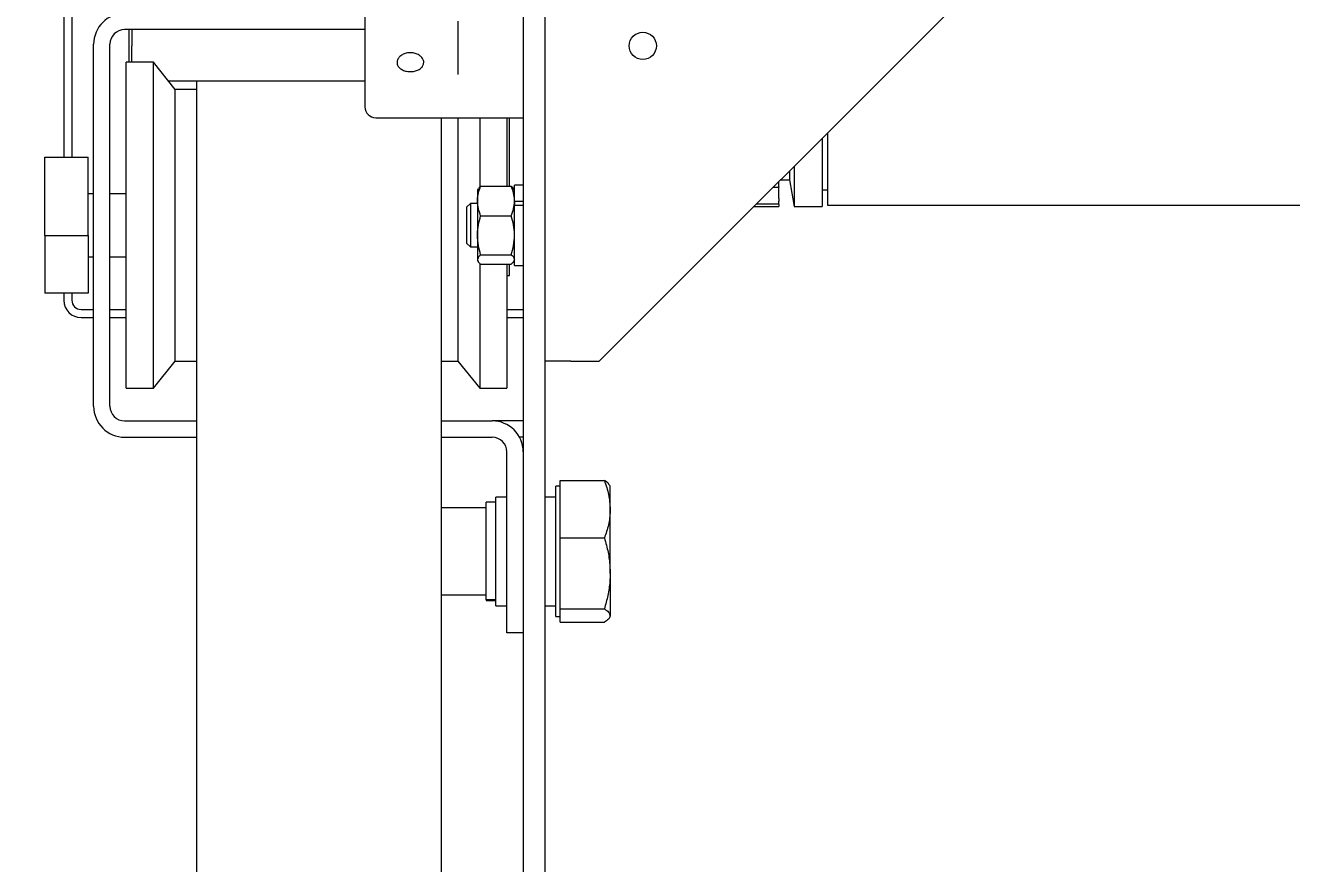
# Model space of a CAD drawing. Header units: inches. Extents: x -605 to 2991212, y -2872845 to 0.
# Drawn here: x 2404208.2 to 2404441.1, y -2718838.2 to -2718684 of the extents above; entities that cross this region are included whole.
import ezdxf

# ---------------------------------------------------------------- set-up
doc = ezdxf.new("R2010")
doc.units = ezdxf.units.IN
doc.header["$LTSCALE"] = 600
doc.header["$MEASUREMENT"] = 0
doc.layers.add('DIM', color=251, linetype='Continuous', lineweight=0)
doc.layers.add('PV_STEEL LINE', color=7, linetype='Continuous', lineweight=0)
doc.styles.add('DIM', font='geniso.shx', dxfattribs={"width": 0.85})
doc.dimstyles.new('ST-100', dxfattribs={"dimscale": 100, "dimtxt": 2.5, "dimasz": 2, "dimexe": 0.18, "dimexo": 0.0625, "dimgap": 0.2, "dimtad": 0, "dimdec": 0, "dimzin": 0, "dimdsep": 46, "dimtxsty": 'DIM', "dimblk": 'OPEN90', "dimcen": 0.09, "dimclrd": 256, "dimclrt": 7, "dimadec": 0, "dimazin": 0, "dimtfac": 1, "dimtdec": 0, "dimtofl": 0, "dimtmove": 0, "dimatfit": 3, "dimldrblk": 'OPEN90', "dimfxl": 1, "dimtolj": 1, "dimtzin": 0, "dimlwd": -1, "dimarcsym": 0})

# ---------------------------------------------------------------- blocks, each defined once
blk = doc.blocks.new('*U1330')
at = {"color": 7, "linetype": 'Continuous', "lineweight": 15}
for p, q in [((684442.08, -227652.88), (684442.08, -227785.38)), ((684443.58, -227652.88), (684443.58, -227785.38)), ((684526.58, -227656.58), (684526.58, -228079.88)), ((684530.58, -227656.58), (684530.58, -228079.88)), ((684540.58, -227822.88), (684660.58, -227702.88)), ((684497.48, -227761.88), (684453.28, -227761.88)), ((684454.08, -227761.88), (684454.08, -227767.88)), ((684454.58, -227761.88), (684454.58, -227764.88)), ((684514.58, -227760.3), (684514.58, -227770.13)), ((684447.58, -227831.18), (684447.58, -227764.58)), ((684450.58, -227831.18), (684450.58, -227764.58)), ((684454.58, -227767.88), (684454.58, -227764.88)), ((684458.58, -227767.88), (684453.58, -227767.88)), ((684453.58, -227827.88), (684453.58, -227767.88)), ((684462.58, -227772.88), (684458.58, -227767.88)), ((684458.58, -227827.88), (684458.58, -227767.88)), ((684466.58, -227771.38), (684461.38, -227771.38)), ((684497.48, -227771.38), (684466.58, -227771.38)), ((684466.58, -227791.96), (684466.58, -227771.38)), ((684466.58, -227772.88), (684462.58, -227772.88)), ((684462.58, -227822.88), (684462.58, -227772.88)), ((684499.48, -227778.11), (684526.58, -227778.11)), ((684511.58, -227791.96), (684511.58, -227778.11)), ((684514.58, -227778.11), (684514.58, -227822.88)), ((684518.58, -227778.11), (684518.58, -227790.85)), ((684523.58, -227778.11), (684523.58, -227790.69)), ((684524.08, -227790.69), (684524.08, -227778.11)), ((684582.58, -227780.88), (684582.58, -227794.16)), ((684581.58, -227781.88), (684581.58, -227794.46)), ((684438.58, -227785.38), (684446.58, -227785.38)), ((684438.58, -227799.76), (684438.58, -227785.38)), ((684446.58, -227799.76), (684446.58, -227785.38)), ((684575.58, -227787.88), (684575.58, -227789.54)), ((684576.45, -227787.01), (684576.45, -227794.46)), ((684526.58, -227790.48), (684524.98, -227790.48)), ((684524.98, -227793.49), (684524.98, -227790.48)), ((684573.58, -227790.82), (684573.58, -227789.92)), ((684573.93, -227789.54), (684575.58, -227789.54)), ((684575.58, -227789.54), (684576.45, -227794.46)), ((684447.58, -227792.08), (684446.58, -227792.08)), ((684453.58, -227792.08), (684450.58, -227792.08)), ((684466.58, -228006.88), (684466.58, -227791.96)), ((684511.58, -228006.88), (684511.58, -227791.96)), ((684518.29, -227791.2), (684518.18, -227791.38)), ((684518.18, -227791.38), (684518.18, -227793.42)), ((684518.76, -227790.69), (684524.4, -227790.69)), ((684524.98, -227791.38), (684524.88, -227791.2)), ((684572.61, -227790.86), (684573.58, -227790.86)), ((684573.58, -227790.82), (684573.58, -227790.86)), ((684573.58, -227792.96), (684573.58, -227790.86)), ((684581.58, -227791.36), (684582.58, -227791.36)), ((684516.87, -227793.88), (684516.18, -227794.57)), ((684516.18, -227794.57), (684516.18, -227801.19)), ((684518.18, -227793.88), (684516.87, -227793.88)), ((684516.87, -227793.88), (684516.87, -227801.88)), ((684518.18, -227793.42), (684518.18, -227799.75)), ((684526.58, -227793.49), (684524.98, -227793.49)), ((684524.98, -227793.49), (684524.98, -227793.99)), ((684524.98, -227794.16), (684524.98, -227793.99)), ((684524.98, -227805.28), (684524.98, -227794.16)), ((684524.98, -227794.16), (684526.58, -227794.16)), ((684569.03, -227794.44), (684573.58, -227794.44)), ((684569.55, -227793.92), (684573.58, -227793.92)), ((684573.58, -227792.96), (684573.58, -227793.45)), ((684573.58, -227793.91), (684573.58, -227793.45)), ((684573.58, -227793.91), (684573.58, -227793.92)), ((684573.58, -227794.05), (684573.58, -227793.92)), ((684573.58, -227794.05), (684573.58, -227794.44)), ((684576.45, -227794.46), (684581.58, -227794.46)), ((684582.58, -227794.16), (688478.58, -227794.16)), ((684518.76, -227796.15), (684524.4, -227796.15)), ((684438.58, -227799.76), (684446.58, -227799.76)), ((684438.58, -227799.76), (684438.58, -227810.38)), ((684446.58, -227799.76), (684446.58, -227810.38)), ((684518.18, -227799.75), (684518.18, -227804.21)), ((684516.18, -227801.19), (684516.87, -227801.88)), ((684516.87, -227801.88), (684518.18, -227801.88)), ((684446.58, -227803.68), (684447.58, -227803.68)), ((684450.58, -227803.68), (684453.58, -227803.68)), ((684518.18, -227804.21), (684518.18, -227804.38)), ((684518.18, -227804.38), (684518.29, -227804.56)), ((684518.76, -227803.34), (684524.4, -227803.34)), ((684524.88, -227804.56), (684524.98, -227804.38)), ((684518.58, -227804.89), (684518.58, -227827.88)), ((684518.76, -227805.07), (684524.4, -227805.07)), ((684523.58, -227805.07), (684523.58, -227827.88)), ((684524.08, -227807.13), (684524.08, -227805.07)), ((684524.84, -227804.56), (684524.4, -227805.07)), ((684524.98, -227805.28), (684526.58, -227805.28)), ((684523.58, -227807.13), (684524.08, -227807.13)), ((684446.58, -227810.38), (684438.58, -227810.38)), ((684442.08, -227810.38), (684442.08, -227811.68)), ((684443.58, -227810.38), (684443.58, -227811.68)), ((684445.28, -227813.38), (684447.58, -227813.38)), ((684450.58, -227813.38), (684453.58, -227813.38)), ((684523.58, -227813.38), (684526.58, -227813.38)), ((684445.28, -227814.88), (684447.58, -227814.88)), ((684450.58, -227814.88), (684453.58, -227814.88)), ((684523.58, -227814.88), (684526.58, -227814.88)), ((684458.58, -227827.88), (684462.58, -227822.88)), ((684462.58, -227822.88), (684466.58, -227822.88)), ((684511.58, -227822.88), (684514.58, -227822.88)), ((684514.58, -227822.88), (684518.58, -227827.88)), ((684535.32, -227822.88), (684530.58, -227822.88)), ((684535.32, -227822.88), (684540.58, -227822.88)), ((684453.58, -227827.88), (684458.58, -227827.88)), ((684518.58, -227827.88), (684523.58, -227827.88)), ((684453.28, -227833.88), (684466.58, -227833.88)), ((684511.58, -227833.88), (684520.88, -227833.88)), ((684526.58, -227833.88), (684520.88, -227833.88)), ((684453.28, -227836.88), (684466.58, -227836.88)), ((684511.58, -227836.88), (684520.88, -227836.88)), ((684526.58, -227836.88), (684525.9, -227836.88)), ((684523.58, -227867.88), (684523.58, -227839.58)), ((684533.38, -227845.88), (684532.58, -227845.88)), ((684532.58, -227869.88), (684532.58, -227845.88)), ((684533.38, -227850.13), (684533.38, -227844.84)), ((684533.38, -227844.84), (684541.51, -227844.84)), ((684542.58, -227845.88), (684542.46, -227845.66)), ((684542.58, -227850.13), (684542.58, -227845.88)), ((684523.58, -227847.88), (684521.58, -227847.88)), ((684521.58, -227867.88), (684521.58, -227847.88)), ((684532.58, -227847.88), (684530.58, -227847.88)), ((684519.78, -227849.88), (684511.58, -227849.88)), ((684521.58, -227848.83), (684519.78, -227848.83)), ((684519.78, -227866.79), (684519.78, -227848.83)), ((684533.38, -227855.42), (684533.38, -227850.13)), ((684542.58, -227861.94), (684542.58, -227850.13)), ((684533.38, -227855.42), (684541.51, -227855.42)), ((684533.38, -227861.94), (684533.38, -227855.42)), ((684533.38, -227868.46), (684533.38, -227861.94)), ((684542.58, -227861.94), (684542.58, -227869.69)), ((684511.58, -227865.88), (684519.78, -227865.88)), ((684521.58, -227866.79), (684519.78, -227866.79)), ((684519.78, -227866.79), (684519.78, -227866.91)), ((684519.78, -227866.93), (684519.78, -227866.91)), ((684519.78, -227866.91), (684521.58, -227866.91)), ((684519.78, -227866.93), (684521.58, -227866.93)), ((684521.58, -227867.88), (684523.58, -227867.88)), ((684523.58, -227872.88), (684523.58, -227867.88)), ((684530.58, -227867.88), (684532.58, -227867.88)), ((684533.38, -227868.46), (684541.51, -227868.46)), ((684533.38, -227869.69), (684533.38, -227868.46)), ((684533.38, -227870.92), (684533.38, -227869.69)), ((684542.58, -227869.88), (684542.58, -227869.69)), ((684532.58, -227869.88), (684533.38, -227869.88)), ((684533.38, -227870.92), (684541.51, -227870.92)), ((684542.46, -227870.1), (684542.58, -227869.88)), ((684526.58, -227872.88), (684523.58, -227872.88))]:
    blk.add_line(p, q, dxfattribs=at)
blk.add_circle((684548.58, -227764.88), 2.5, dxfattribs=at)
for centre, radius, start, end in [((684453.28, -227764.58), 5.7, 90, 180), ((684453.28, -227764.58), 2.7, 90, 180), ((684499.48, -227776.11), 2, 180, 270), ((684445.28, -227811.68), 3.2, 180, 270), ((684445.28, -227811.68), 1.7, 180, 270), ((684453.28, -227831.18), 5.7, 180, 270), ((684453.28, -227831.18), 2.7, 180, 270), ((684520.88, -227839.58), 5.7, 0, 90), ((684520.88, -227839.58), 2.7, 0, 90)]:
    blk.add_arc(centre, radius, start, end, dxfattribs=at)
for points, knots in [([(684497.48, -227743.37), (684497.48, -227744.7), (684497.48, -227747.4), (684497.48, -227751.45), (684497.48, -227755.16), (684497.48, -227758.46), (684497.48, -227761.34), (684497.48, -227764.05), (684497.48, -227766.56), (684497.48, -227768.83), (684497.48, -227770.81), (684497.48, -227772.49), (684497.48, -227773.99), (684497.48, -227775.18), (684497.48, -227775.97), (684497.48, -227776.07), (684497.48, -227776.11)], [0, 0, 0, 0, 0.077637, 0.157672, 0.239953, 0.304285, 0.368608, 0.434309, 0.5, 0.565701, 0.631392, 0.695725, 0.760047, 0.842337, 0.922374, 1, 1, 1, 1]), ([(684508.29, -227767.94), (684508.27, -227768.13), (684508.21, -227768.52), (684507.79, -227769.02), (684507.17, -227769.39), (684506.39, -227769.6), (684505.55, -227769.63), (684504.74, -227769.48), (684504.06, -227769.15), (684503.57, -227768.69), (684503.4, -227768.25), (684503.36, -227767.8), (684503.47, -227767.34), (684503.88, -227766.81), (684504.5, -227766.39), (684505.28, -227766.15), (684506.12, -227766.11), (684506.93, -227766.29), (684507.61, -227766.66), (684508.09, -227767.16), (684508.28, -227767.61), (684508.29, -227767.87), (684508.29, -227767.94)], [0, 0, 0, 0, 0.053595, 0.107186, 0.160861, 0.214592, 0.268232, 0.321775, 0.375368, 0.429079, 0.482792, 0.5, 0.553595, 0.607186, 0.660861, 0.714592, 0.768232, 0.821775, 0.875368, 0.929079, 0.982792, 1, 1, 1, 1]), ([(684518.18, -227793.42), (684518.18, -227793.36), (684518.19, -227792.87), (684518.32, -227791.94), (684518.61, -227791.11), (684518.76, -227790.69)], [0, 0, 0, 0, 0.070077, 0.530778, 1, 1, 1, 1]), ([(684518.76, -227790.69), (684518.67, -227790.76), (684518.46, -227790.93), (684518.4, -227791.11), (684518.37, -227791.21)], [0, 0, 0, 0, 0.43153, 1, 1, 1, 1]), ([(684524.98, -227793.42), (684524.98, -227793.36), (684524.98, -227792.87), (684524.85, -227791.94), (684524.55, -227791.11), (684524.4, -227790.69)], [0, 0, 0, 0, 0.070077, 0.530778, 1, 1, 1, 1]), ([(684524.4, -227790.69), (684524.5, -227790.76), (684524.71, -227790.93), (684524.77, -227791.11), (684524.8, -227791.21)], [0, 0, 0, 0, 0.43153, 1, 1, 1, 1]), ([(684518.76, -227796.15), (684518.6, -227795.71), (684518.28, -227794.81), (684518.21, -227793.89), (684518.18, -227793.42)], [0, 0, 0, 0, 0.495458, 1, 1, 1, 1]), ([(684524.4, -227796.15), (684524.57, -227795.71), (684524.89, -227794.81), (684524.95, -227793.89), (684524.98, -227793.42)], [0, 0, 0, 0, 0.495458, 1, 1, 1, 1]), ([(684518.18, -227799.75), (684518.18, -227799.66), (684518.19, -227799.02), (684518.32, -227797.8), (684518.61, -227796.7), (684518.76, -227796.15)], [0, 0, 0, 0, 0.070077, 0.530778, 1, 1, 1, 1]), ([(684524.98, -227799.75), (684524.98, -227799.66), (684524.98, -227799.02), (684524.85, -227797.8), (684524.55, -227796.7), (684524.4, -227796.15)], [0, 0, 0, 0, 0.070077, 0.530778, 1, 1, 1, 1]), ([(684518.76, -227803.34), (684518.6, -227802.76), (684518.28, -227801.58), (684518.21, -227800.36), (684518.18, -227799.75)], [0, 0, 0, 0, 0.495458, 1, 1, 1, 1]), ([(684524.4, -227803.34), (684524.57, -227802.76), (684524.89, -227801.58), (684524.95, -227800.36), (684524.98, -227799.75)], [0, 0, 0, 0, 0.495458, 1, 1, 1, 1]), ([(684518.76, -227803.34), (684518.68, -227803.41), (684518.34, -227803.7), (684518.25, -227803.99), (684518.18, -227804.21)], [0, 0, 0, 0, 0.257551, 1, 1, 1, 1]), ([(684518.18, -227804.21), (684518.19, -227804.29), (684518.22, -227804.58), (684518.54, -227804.87), (684518.76, -227805.07)], [0, 0, 0, 0, 0.268634, 1, 1, 1, 1]), ([(684524.4, -227803.34), (684524.49, -227803.41), (684524.83, -227803.7), (684524.92, -227803.99), (684524.98, -227804.21)], [0, 0, 0, 0, 0.257551, 1, 1, 1, 1]), ([(684541.51, -227844.84), (684541.81, -227845.7), (684542.42, -227847.44), (684542.53, -227849.23), (684542.58, -227850.13)], [0, 0, 0, 0, 0.495458, 1, 1, 1, 1]), ([(684542.41, -227845.69), (684542.37, -227845.6), (684542.25, -227845.31), (684541.81, -227845.03), (684541.51, -227844.84)], [0, 0, 0, 0, 0.320646, 1, 1, 1, 1]), ([(684542.58, -227850.13), (684542.58, -227850.26), (684542.57, -227851.21), (684542.34, -227853), (684541.79, -227854.61), (684541.51, -227855.42)], [0, 0, 0, 0, 0.070099, 0.530789, 1, 1, 1, 1]), ([(684541.51, -227855.42), (684541.64, -227855.87), (684542.02, -227857.15), (684542.47, -227859.33), (684542.55, -227861.07), (684542.58, -227861.94)], [0, 0, 0, 0, 0.211364, 0.60308, 1, 1, 1, 1]), ([(684542.58, -227861.94), (684542.57, -227862.45), (684542.54, -227863.81), (684542.2, -227866), (684541.74, -227867.64), (684541.51, -227868.46)], [0, 0, 0, 0, 0.232135, 0.613896, 1, 1, 1, 1]), ([(684541.51, -227868.46), (684541.81, -227868.66), (684542.42, -227869.06), (684542.53, -227869.48), (684542.58, -227869.69)], [0, 0, 0, 0, 0.495458, 1, 1, 1, 1]), ([(684542.58, -227869.69), (684542.58, -227869.72), (684542.57, -227869.94), (684542.34, -227870.36), (684541.79, -227870.73), (684541.51, -227870.92)], [0, 0, 0, 0, 0.070099, 0.530789, 1, 1, 1, 1])]:
    blk.add_open_spline(points, degree=3, knots=knots, dxfattribs=at)
blk = doc.blocks.new('_Open90')
at = {"color": 0, "linetype": 'ByBlock', "lineweight": -2}
for p, q in [((-0.5, 0.5), (0, 0)), ((0, 0), (-1, 0)), ((0, 0), (-0.5, -0.5))]:
    blk.add_line(p, q, dxfattribs=at)
blk = doc.blocks.new('*D2258')
at = {"layer": 'Defpoints', "color": 0}
for p in [(2404188.73, -2718572.79), (2408418.73, -2718572.79), (2408418.73, -2719234.22)]:
    blk.add_point(p, dxfattribs=at)
at = {"layer": 'DIM', "color": 0, "lineweight": -2}
for p, q in [((2404188.73, -2719034.22), (2404188.73, -2719234.22)), ((2408418.73, -2719034.22), (2408418.73, -2719234.22))]:
    blk.add_line(p, q, dxfattribs=at)
at = {"layer": 'DIM'}
for p, q in [((2404388.73, -2719234.22), (2405952.13, -2719234.22)), ((2408218.73, -2719234.22), (2406655.33, -2719234.22))]:
    blk.add_line(p, q, dxfattribs=at)
at = {"layer": 'DIM', "xscale": 200, "yscale": 200, "zscale": 200, "rotation": 180}
blk.add_blockref('_Open90', (2404188.73, -2719234.22), dxfattribs=at)
at = {"layer": 'DIM', "xscale": 200, "yscale": 200, "zscale": 200}
blk.add_blockref('_Open90', (2408418.73, -2719234.22), dxfattribs=at)
at = {"layer": 'DIM', "color": 7, "insert": (2406303.73, -2719234.22), "char_height": 300, "attachment_point": 5, "style": 'DIM'}
blk.add_mtext('\\A1;4230', dxfattribs=at)

msp = doc.modelspace()

# ---------------------------------------------------------------- block references
at = {"layer": 'PV_STEEL LINE', "linetype": 'ByBlock'}
msp.add_blockref('*U1330', (1719773.15, -2490922.9), dxfattribs=at)

# ---------------------------------------------------------------- dimensions: what is measured, and where the dimension line sits
at = {"layer": 'DIM'}
dim = msp.add_linear_dim(base=(2408418.73, -2719234.22), p1=(2404188.73, -2718572.79), p2=(2408418.73, -2718572.79), dimstyle='ST-100', override={"dimtxt": 3, "dimexe": 0, "dimexo": 0, "dimfxl": 2, "dimfxlon": 1, "dimtfillclr": 256, "dimarcsym": 1}, dxfattribs=at)
dim.commit()
dim.dimension.update_dxf_attribs({"geometry": '*D2258', "text_midpoint": (2406303.73, -2719234.22)})

doc.saveas('drawing.dxf')
